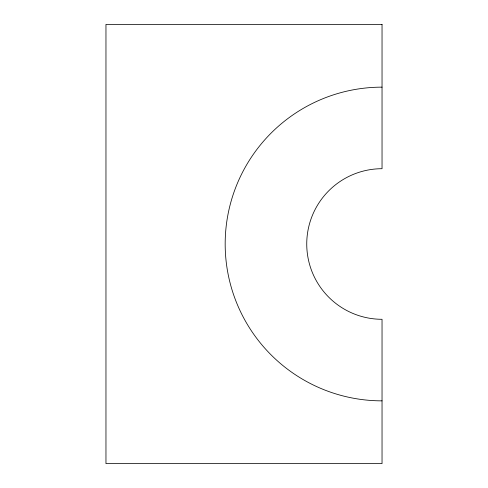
<?xml version="1.0" encoding="UTF-8"?>
<svg xmlns="http://www.w3.org/2000/svg" width="488" height="488" viewBox="0 0 488 488"><rect width="100%" height="100%" fill="white"/><g stroke="black" fill="none" stroke-linecap="round" stroke-linejoin="round"><path stroke-width="0.73" d="M382.037 400.855A156.855 156.855 0 0 1 225.175 244A156.855 156.855 0 0 1 382.037 87.145M382.037 24.4L105.963 24.4L105.963 463.6L382.037 463.6L382.037 319.292A75.292 75.292 0 0 1 306.745 244A75.292 75.292 0 0 1 382.037 168.708L382.037 24.4"/></g></svg>
